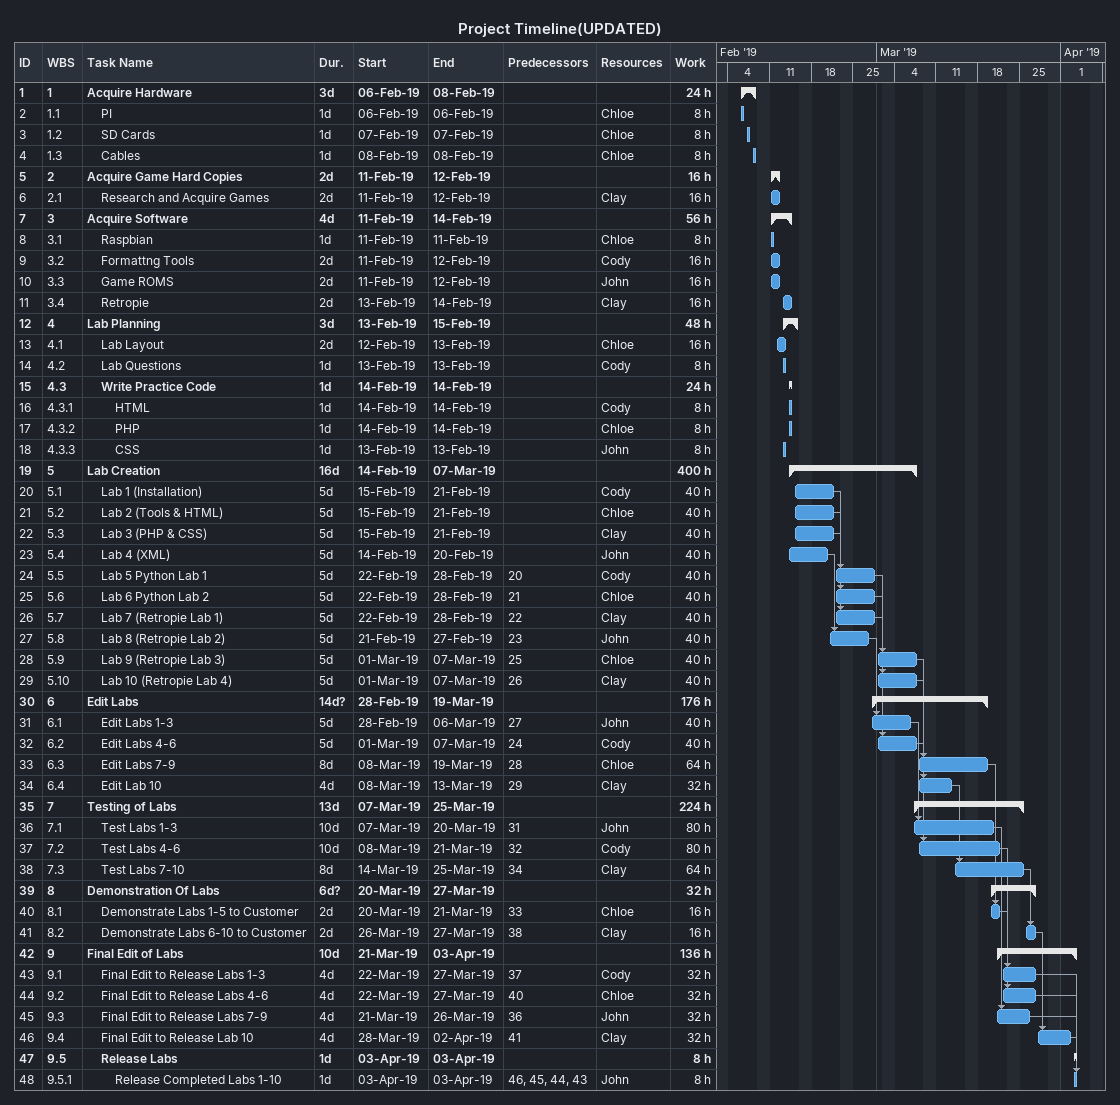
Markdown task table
Project Timeline(UPDATED)

| ID | WBS | Task | Duration | Start | Finish | Predecessors | Resources | Work (h) |
|---|---|---|---|---|---|---|---|---|
| 1 | 1 | **Acquire Hardware** | 3d | 2019-02-06 | 2019-02-08 |  |  | 24 |
| 2 | 1.1 | PI | 1d | 2019-02-06 | 2019-02-06 |  | Chloe | 8 |
| 3 | 1.2 | SD Cards | 1d | 2019-02-07 | 2019-02-07 |  | Chloe | 8 |
| 4 | 1.3 | Cables | 1d | 2019-02-08 | 2019-02-08 |  | Chloe | 8 |
| 5 | 2 | **Acquire Game Hard Copies** | 2d | 2019-02-11 | 2019-02-12 |  |  | 16 |
| 6 | 2.1 | Research and Acquire Games | 2d | 2019-02-11 | 2019-02-12 |  | Clay | 16 |
| 7 | 3 | **Acquire Software** | 4d | 2019-02-11 | 2019-02-14 |  |  | 56 |
| 8 | 3.1 | Raspbian | 1d | 2019-02-11 | 2019-02-11 |  | Chloe | 8 |
| 9 | 3.2 | Formattng Tools | 2d | 2019-02-11 | 2019-02-12 |  | Cody | 16 |
| 10 | 3.3 | Game ROMS | 2d | 2019-02-11 | 2019-02-12 |  | John | 16 |
| 11 | 3.4 | Retropie | 2d | 2019-02-13 | 2019-02-14 |  | Clay | 16 |
| 12 | 4 | **Lab Planning** | 3d | 2019-02-13 | 2019-02-15 |  |  | 48 |
| 13 | 4.1 | Lab Layout | 2d | 2019-02-12 | 2019-02-13 |  | Chloe | 16 |
| 14 | 4.2 | Lab Questions | 1d | 2019-02-13 | 2019-02-13 |  | Cody | 8 |
| 15 | 4.3 | **Write Practice Code** | 1d | 2019-02-14 | 2019-02-14 |  |  | 24 |
| 16 | 4.3.1 | HTML | 1d | 2019-02-14 | 2019-02-14 |  | Cody | 8 |
| 17 | 4.3.2 | PHP | 1d | 2019-02-14 | 2019-02-14 |  | Chloe | 8 |
| 18 | 4.3.3 | CSS | 1d | 2019-02-13 | 2019-02-13 |  | John | 8 |
| 19 | 5 | **Lab Creation** | 16d | 2019-02-14 | 2019-03-07 |  |  | 400 |
| 20 | 5.1 | Lab 1 (Installation) | 5d | 2019-02-15 | 2019-02-21 |  | Cody | 40 |
| 21 | 5.2 | Lab 2 (Tools & HTML) | 5d | 2019-02-15 | 2019-02-21 |  | Chloe | 40 |
| 22 | 5.3 | Lab 3 (PHP & CSS) | 5d | 2019-02-15 | 2019-02-21 |  | Clay | 40 |
| 23 | 5.4 | Lab 4 (XML) | 5d | 2019-02-14 | 2019-02-20 |  | John | 40 |
| 24 | 5.5 | Lab 5 Python Lab 1 | 5d | 2019-02-22 | 2019-02-28 | 20 | Cody | 40 |
| 25 | 5.6 | Lab 6 Python Lab 2 | 5d | 2019-02-22 | 2019-02-28 | 21 | Chloe | 40 |
| 26 | 5.7 | Lab 7 (Retropie Lab 1) | 5d | 2019-02-22 | 2019-02-28 | 22 | Clay | 40 |
| 27 | 5.8 | Lab 8 (Retropie Lab 2) | 5d | 2019-02-21 | 2019-02-27 | 23 | John | 40 |
| 28 | 5.9 | Lab 9 (Retropie Lab 3) | 5d | 2019-03-01 | 2019-03-07 | 25 | Chloe | 40 |
| 29 | 5.10 | Lab 10 (Retropie Lab 4) | 5d | 2019-03-01 | 2019-03-07 | 26 | Clay | 40 |
| 30 | 6 | **Edit Labs** | 14d? | 2019-02-28 | 2019-03-19 |  |  | 176 |
| 31 | 6.1 | Edit Labs 1-3 | 5d | 2019-02-28 | 2019-03-06 | 27 | John | 40 |
| 32 | 6.2 | Edit Labs 4-6 | 5d | 2019-03-01 | 2019-03-07 | 24 | Cody | 40 |
| 33 | 6.3 | Edit Labs 7-9 | 8d | 2019-03-08 | 2019-03-19 | 28 | Chloe | 64 |
| 34 | 6.4 | Edit Lab 10 | 4d | 2019-03-08 | 2019-03-13 | 29 | Clay | 32 |
| 35 | 7 | **Testing of Labs** | 13d | 2019-03-07 | 2019-03-25 |  |  | 224 |
| 36 | 7.1 | Test Labs 1-3 | 10d | 2019-03-07 | 2019-03-20 | 31 | John | 80 |
| 37 | 7.2 | Test Labs 4-6 | 10d | 2019-03-08 | 2019-03-21 | 32 | Cody | 80 |
| 38 | 7.3 | Test Labs 7-10 | 8d | 2019-03-14 | 2019-03-25 | 34 | Clay | 64 |
| 39 | 8 | **Demonstration Of Labs** | 6d? | 2019-03-20 | 2019-03-27 |  |  | 32 |
| 40 | 8.1 | Demonstrate Labs 1-5 to Customer | 2d | 2019-03-20 | 2019-03-21 | 33 | Chloe | 16 |
| 41 | 8.2 | Demonstrate Labs 6-10 to Customer | 2d | 2019-03-26 | 2019-03-27 | 38 | Clay | 16 |
| 42 | 9 | **Final Edit of Labs** | 10d | 2019-03-21 | 2019-04-03 |  |  | 136 |
| 43 | 9.1 | Final Edit to Release Labs 1-3 | 4d | 2019-03-22 | 2019-03-27 | 37 | Cody | 32 |
| 44 | 9.2 | Final Edit to Release Labs 4-6 | 4d | 2019-03-22 | 2019-03-27 | 40 | Chloe | 32 |
| 45 | 9.3 | Final Edit to Release Labs 7-9 | 4d | 2019-03-21 | 2019-03-26 | 36 | John | 32 |
| 46 | 9.4 | Final Edit to Release Lab 10 | 4d | 2019-03-28 | 2019-04-02 | 41 | Clay | 32 |
| 47 | 9.5 | **Release Labs** | 1d | 2019-04-03 | 2019-04-03 |  |  | 8 |
| 48 | 9.5.1 | Release Completed Labs 1-10 | 1d | 2019-04-03 | 2019-04-03 | 46, 45, 44, 43 | John | 8 |
